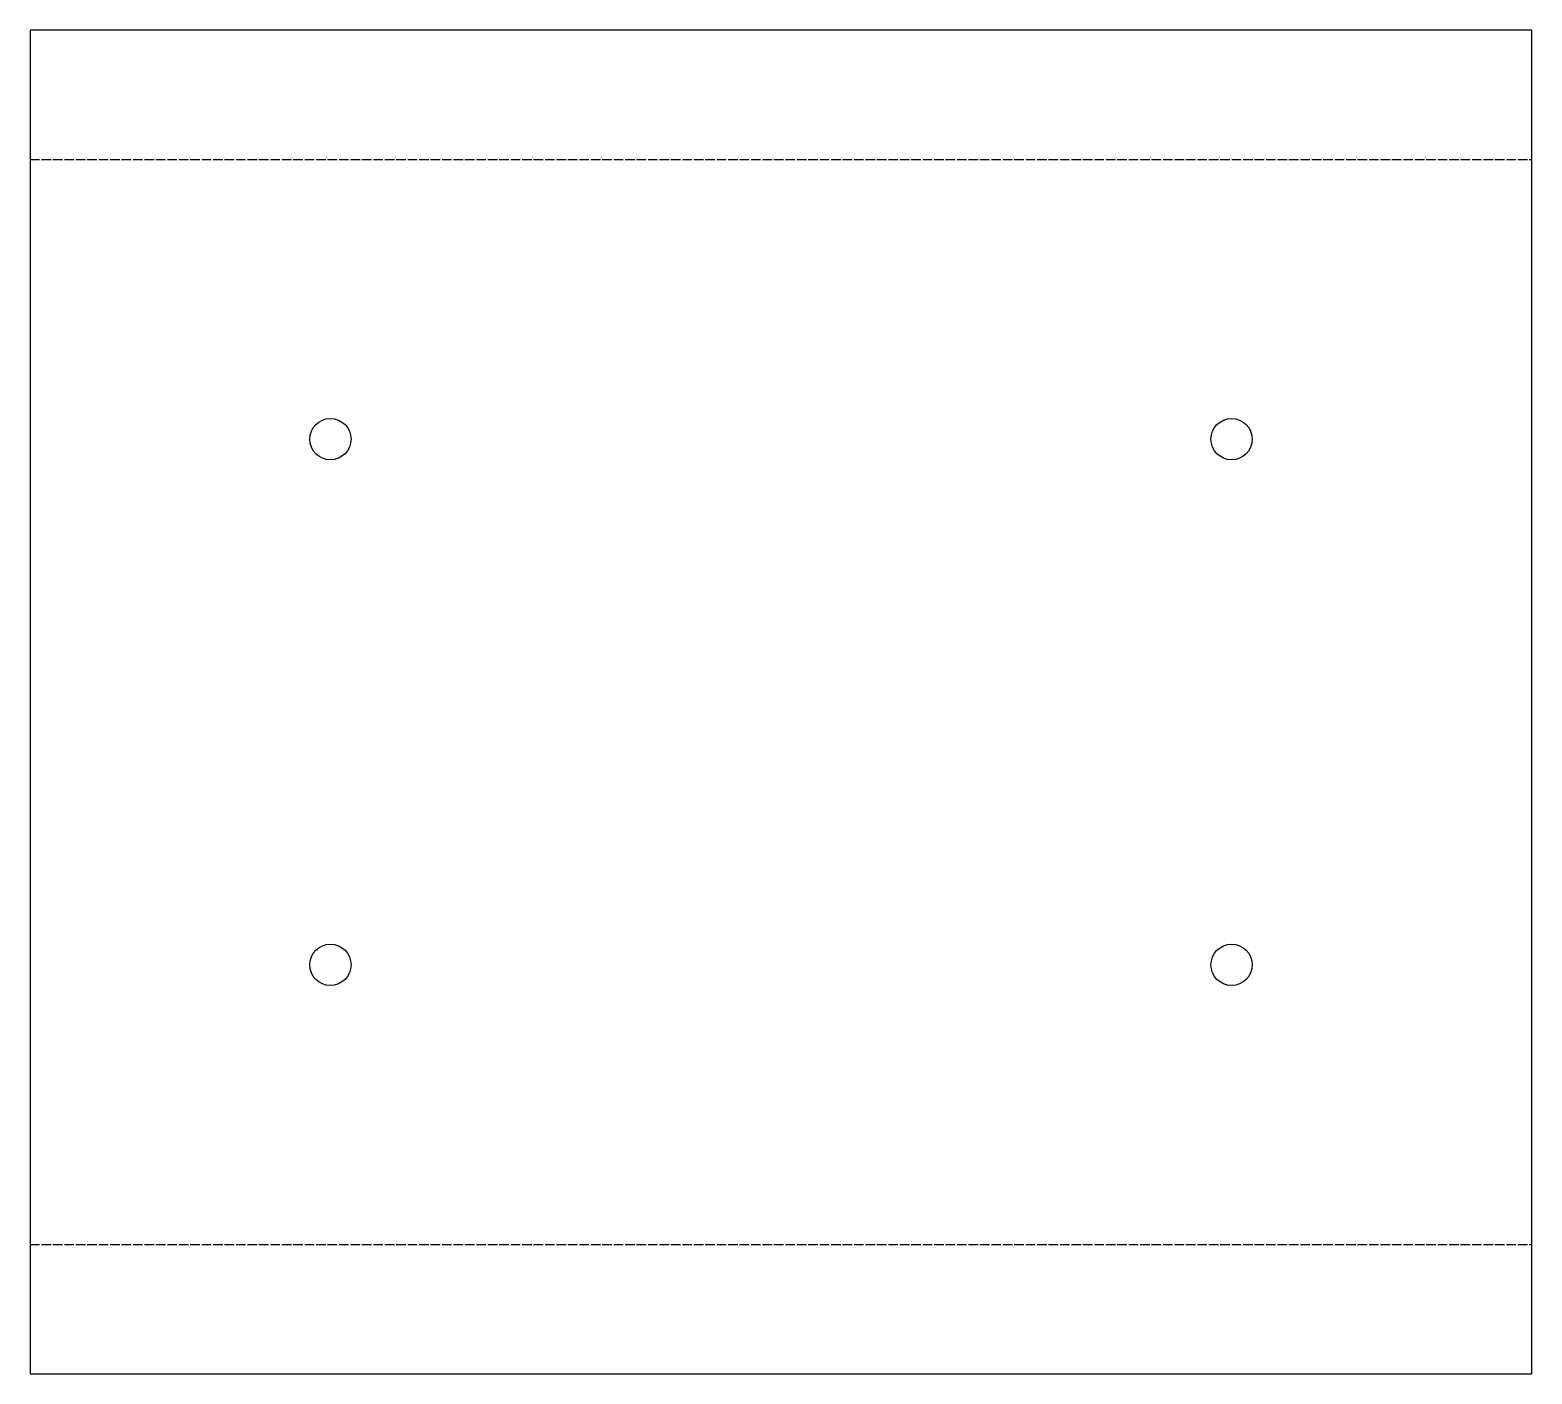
# Model space of a CAD drawing. Header units: millimetres. Extents: x 0 to 200, y -14 to 164.
import ezdxf

# ---------------------------------------------------------------- set-up
doc = ezdxf.new("R2010")
doc.units = ezdxf.units.MM
doc.linetypes.add('DASHED', pattern=[1.524, 1.27, -0.254])
doc.layers.add('BEND', color=1, linetype='DASHED')

msp = doc.modelspace()

# ---------------------------------------------------------------- linework, layer by layer
at = {"layer": 'BEND', "linetype": 'DASHED'}
for p, q in [((0, 147.24), (200, 147.24)), ((0, 2.76), (200, 2.76))]:
    msp.add_line(p, q, dxfattribs=at)
at = {"layer": 'CUT'}
for p, q in [((0, 164.48), (0, -14.48)), ((200, 164.48), (0, 164.48)), ((200, -14.48), (200, 164.48)), ((0, -14.48), (200, -14.48))]:
    msp.add_line(p, q, dxfattribs=at)
for centre in [(40, 110), (160, 110), (40, 40), (160, 40)]:
    msp.add_circle(centre, 2.75, dxfattribs=at)

doc.saveas('drawing.dxf')
